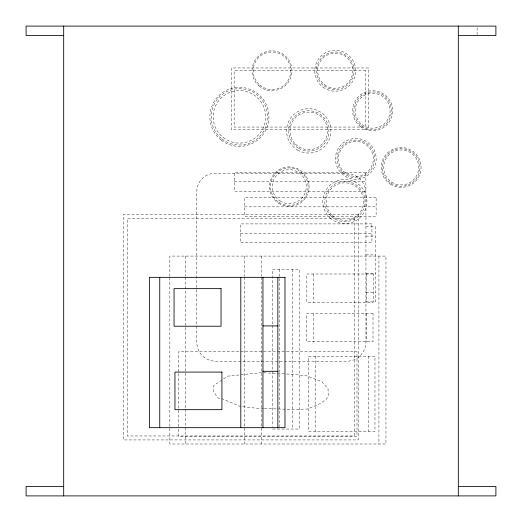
<?xml version="1.0" encoding="UTF-8"?>
<svg xmlns="http://www.w3.org/2000/svg" width="522" height="522" viewBox="0 0 522 522"><rect width="100%" height="100%" fill="white"/><g stroke="black" fill="none" stroke-linecap="round" stroke-linejoin="round"><path stroke-width="0.39" stroke-dasharray="2.61 1.96" d="M234.352 181.819L365.896 181.819M244.583 206.843L376.127 206.843M365.942 226.705L375.338 226.705L375.338 301.873L365.942 301.873M240.361 233.301L371.905 233.301M365.942 236.101L375.338 236.101M365.942 254.893L375.338 254.893M365.942 273.685L375.338 273.685M365.942 292.477L375.338 292.477M263.74 361.237L215.703 361.237A18.89 18.89 0 0 1 196.814 342.341L196.814 191.548A18.237 18.237 0 0 1 215.044 173.317L345.838 173.317A20.104 20.104 0 0 1 365.942 193.421L365.942 342.08A19.157 19.157 0 0 1 346.784 361.237L264.556 361.237M272.601 429.045L299.178 429.045L299.178 269.313L272.601 269.313L272.601 324.73M263.545 408.498L257.026 408.289L240.218 406.416L222.052 398.73M264.36 408.524L291.256 409.398L307.386 409.052L320.828 403.291L326.198 399.252L328.201 396.087L328.057 388.753L321.917 381.745L306.499 375.742L292.144 374.307L261.522 372.649L227.638 376.16L213.707 385.588L213.674 391.559L217.85 398.012L221.328 398.423M477.108 27.666L477.108 34.713M378.939 256.08L378.939 444M368.323 356.219L368.323 431.387M366.64 274.004L366.64 302.192M366.366 313.598L366.366 341.786M315.171 356.219L315.171 431.387M313.494 274.004L313.494 302.192M313.213 313.598L313.213 341.786M292.535 269.313L292.535 429.045M279.25 269.313L279.25 426.598M272.601 325.545L272.601 370.366M272.601 371.181L272.601 426.598M261.235 256.08L261.235 276.419M261.235 277.234L261.235 444M244.733 256.08L244.733 276.419M244.733 277.234L244.733 444M185.675 256.08L185.675 276.419M185.675 277.234L185.675 408.211M185.675 409.02L185.675 444M178.459 426.565L178.459 351.763L356.983 351.763L356.983 436.327L178.459 436.327L178.459 427.381M169.839 276.419L169.839 256.08L385.947 256.08L385.947 444L169.839 444L169.839 277.234M368.441 67.958L231.429 67.958L231.429 129.802L368.441 129.802L368.441 67.958M365.707 70.692L234.163 70.692L234.163 127.068L365.707 127.068L365.707 70.692M365.896 172.423L234.352 172.423L234.352 191.215L365.896 191.215L365.896 172.423M376.127 197.447L244.583 197.447L244.583 216.238L376.127 216.238L376.127 197.447M358.236 214.425L123.336 214.425L123.336 439.929L358.236 439.929L358.236 214.425M354.275 218.385L127.296 218.385L127.296 435.961L354.275 435.961L354.275 218.385M371.905 223.905L240.361 223.905L240.361 242.697L371.905 242.697L371.905 223.905M373.289 274.004L306.845 274.004L306.845 302.192L373.289 302.192L373.289 274.004M373.015 313.598L306.571 313.598L306.571 341.786L373.015 341.786L373.015 313.598M374.966 356.219L308.528 356.219L308.528 431.387L374.966 431.387L374.966 356.219M361.257 125.685A18.792 18.792 0 0 0 391.291 113.144A18.792 18.792 0 0 0 365.413 93.399A18.792 18.792 0 0 0 361.257 125.685M298.688 148.333A20.143 20.143 0 0 0 328.906 130.885A20.143 20.143 0 0 0 298.688 113.444A20.143 20.143 0 0 0 298.688 148.333M342.713 172.338A18.792 18.792 0 0 0 374.039 163.497A18.792 18.792 0 0 0 350.719 140.79A18.792 18.792 0 0 0 342.713 172.338M259.76 85.034A18.792 18.792 0 0 0 290.46 74.215A18.792 18.792 0 0 0 265.744 53.042A18.792 18.792 0 0 0 259.76 85.034M323.934 85.784A18.792 18.792 0 0 0 353.883 73.034A18.792 18.792 0 0 0 327.862 53.472A18.792 18.792 0 0 0 323.934 85.784M279.048 202.405A18.792 18.792 0 0 0 308.065 187.666A18.792 18.792 0 0 0 280.79 169.904A18.792 18.792 0 0 0 279.048 202.405M390.939 183.215A18.792 18.792 0 0 0 419.936 168.43A18.792 18.792 0 0 0 392.629 150.714A18.792 18.792 0 0 0 390.939 183.215M222.052 139.048A28.188 28.188 0 0 0 267.329 120.791A28.188 28.188 0 0 0 228.877 90.704A28.188 28.188 0 0 0 222.052 139.048M331.366 216.434A20.104 20.104 0 0 0 364.532 205.805A20.104 20.104 0 0 0 338.752 182.4A20.104 20.104 0 0 0 331.366 216.434M343.606 171.425A17.513 17.513 0 0 0 372.799 163.184A17.513 17.513 0 0 0 351.065 142.023A17.513 17.513 0 0 0 343.606 171.425M295.485 144.163A18.772 18.772 0 0 0 326.889 135.746A18.772 18.772 0 0 0 303.902 112.752A18.772 18.772 0 0 0 295.485 144.163M280.02 200.918A17.011 17.011 0 0 0 306.283 187.574A17.011 17.011 0 0 0 281.599 171.497A17.011 17.011 0 0 0 280.02 200.918M332.292 215.416A18.733 18.733 0 0 0 363.195 205.518A18.733 18.733 0 0 0 339.169 183.705A18.733 18.733 0 0 0 332.292 215.416M223.233 137.534A26.27 26.27 0 0 0 265.43 120.523A26.27 26.27 0 0 0 229.595 92.485A26.27 26.27 0 0 0 223.233 137.534M391.637 182.139A17.513 17.513 0 0 0 418.657 168.365A17.513 17.513 0 0 0 393.21 151.85A17.513 17.513 0 0 0 391.637 182.139M390.319 184.168A19.927 19.927 0 0 0 421.065 168.489A19.927 19.927 0 0 0 392.113 149.697A19.927 19.927 0 0 0 390.319 184.168M330.048 217.889A22.074 22.074 0 0 0 366.457 206.223A22.074 22.074 0 0 0 338.145 180.527A22.074 22.074 0 0 0 330.048 217.889M341.616 173.467A20.365 20.365 0 0 0 375.566 163.882A20.365 20.365 0 0 0 350.288 139.276A20.365 20.365 0 0 0 341.616 173.467M360.513 126.657A20.012 20.012 0 0 0 392.505 113.3A20.012 20.012 0 0 0 364.943 92.27A20.012 20.012 0 0 0 360.513 126.657M297.677 150.082A22.165 22.165 0 0 0 330.928 130.885A22.165 22.165 0 0 0 297.677 111.688A22.165 22.165 0 0 0 297.677 150.082M278.5 203.247A19.79 19.79 0 0 0 309.063 187.724A19.79 19.79 0 0 0 280.34 169.017A19.79 19.79 0 0 0 278.5 203.247M221.224 140.105A29.532 29.532 0 0 0 268.66 120.974A29.532 29.532 0 0 0 228.375 89.464A29.532 29.532 0 0 0 221.224 140.105M322.942 87.102A20.443 20.443 0 0 0 355.521 73.23A20.443 20.443 0 0 0 327.216 51.952A20.443 20.443 0 0 0 322.942 87.102M259.016 85.908A19.94 19.94 0 0 0 291.589 74.424A19.94 19.94 0 0 0 265.359 51.959A19.94 19.94 0 0 0 259.016 85.908M362.072 124.608A17.435 17.435 0 0 0 389.947 112.967A17.435 17.435 0 0 0 365.935 94.652A17.435 17.435 0 0 0 362.072 124.608M324.664 84.812A17.578 17.578 0 0 0 352.676 72.884A17.578 17.578 0 0 0 328.338 54.588A17.578 17.578 0 0 0 324.664 84.812"/><path stroke-width="0.78" d="M63.684 35.496L26.1 35.496L26.1 26.1L495.9 26.1L495.9 35.496L458.316 35.496M262.957 325.917L277.861 325.917M262.957 371.299L277.861 371.299M63.684 486.504L26.1 486.504L26.1 495.9L495.9 495.9L495.9 486.504L458.316 486.504M458.316 26.1L458.316 495.9M277.861 277.339L277.861 427.675M262.957 277.339L262.957 427.675M240.799 277.339L240.799 427.675M159.752 277.339L159.752 427.675M63.684 26.1L63.684 495.9M284.979 277.339L149.37 277.339L149.37 427.675L284.979 427.675L284.979 277.339M221.034 288.64L174.054 288.64L174.054 326.224L221.034 326.224L221.034 288.64M221.928 372.088L174.948 372.088L174.948 409.672L221.928 409.672L221.928 372.088"/></g></svg>
